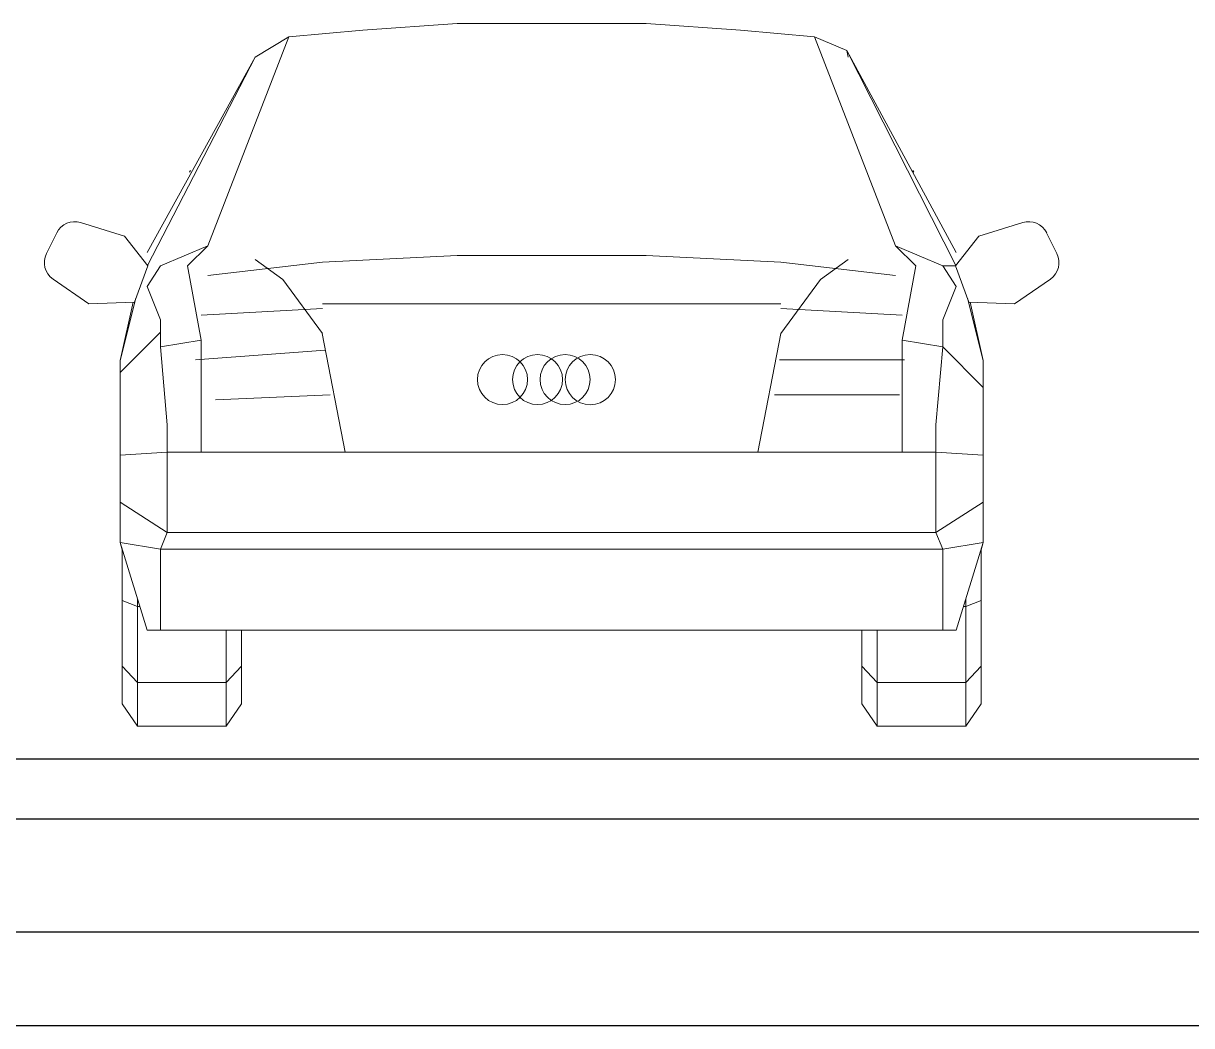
# Model space of a CAD drawing. Header units: millimetres. Extents: x 2 to 5882, y 1831 to 3462.
# Drawn here: x 660.62 to 676.16, y 2695.81 to 2709.15 of the extents above; entities that cross this region are included whole.
import ezdxf

# ---------------------------------------------------------------- set-up
doc = ezdxf.new("R2010")
doc.units = ezdxf.units.MM
doc.layers.add('车人', color=7, linetype='Continuous', lineweight=9)

# ---------------------------------------------------------------- blocks, each defined once
blk = doc.blocks.new('car')
at = {"layer": '车人', "color": 143}
for p, q in [((-0.314, 2.3381), (-0.6279, 2.3156)), ((-0.314, 2.3381), (0.314, 2.3381)), ((0.314, 2.3381), (0.6279, 2.3156)), ((-0.8741, 2.2935), (-1.1435, 1.5984)), ((-0.9865, 2.2258), (-0.8747, 2.2935)), ((-0.8747, 2.2935), (-0.6279, 2.3156)), ((0.8741, 2.2935), (0.6279, 2.3156)), ((0.9818, 2.2484), (0.8741, 2.2935)), ((0.8741, 2.2935), (1.1435, 1.5984)), ((-1.3451, 1.5758), (-0.9865, 2.2258)), ((-1.3445, 1.533), (-0.9865, 2.2258)), ((0.9865, 2.2258), (0.9818, 2.2484)), ((1.3445, 1.533), (0.9818, 2.2484)), ((1.3451, 1.5758), (0.9818, 2.2484)), ((-1.2014, 1.8483), (-1.2042, 1.8428)), ((1.2014, 1.8483), (1.2042, 1.8428)), ((-1.4206, 1.6299), (-1.5667, 1.6754)), ((1.4206, 1.6299), (1.5667, 1.6754)), ((-1.6462, 1.6413), (-1.6805, 1.5722)), ((1.6462, 1.6413), (1.6805, 1.5722)), ((-1.3427, 1.5312), (-1.4206, 1.6299)), ((-1.1435, 1.5984), (-1.3005, 1.5312)), ((-1.2107, 1.5312), (-1.1435, 1.5984)), ((1.2107, 1.5312), (1.1435, 1.5984)), ((1.1435, 1.5984), (1.3005, 1.5312)), ((1.3427, 1.5312), (1.4206, 1.6299)), ((-0.7623, 1.5436), (-0.314, 1.5662)), ((0.314, 1.5662), (-0.314, 1.5662)), ((0.7623, 1.5436), (0.314, 1.5662)), ((-1.3879, 1.4111), (-1.3427, 1.5312)), ((-1.3427, 1.5312), (-1.3873, 1.4111)), ((-1.3457, 1.4634), (-1.3005, 1.5312)), ((-1.1661, 1.2844), (-1.2107, 1.5312)), ((-1.1435, 1.499), (-0.7623, 1.5436)), ((-0.8943, 1.486), (-0.9865, 1.5532)), ((1.1435, 1.499), (0.7623, 1.5436)), ((0.8943, 1.486), (0.9865, 1.5532)), ((1.2107, 1.5312), (1.1661, 1.2844)), ((1.3451, 1.4634), (1.3005, 1.5312)), ((1.3427, 1.5312), (1.3005, 1.5312)), ((1.3427, 1.5312), (1.3873, 1.4111)), ((-1.6585, 1.4878), (-1.5395, 1.4057)), ((-0.7623, 1.3064), (-0.8943, 1.486)), ((0.7623, 1.3064), (0.8943, 1.486)), ((1.6585, 1.4878), (1.5395, 1.4057)), ((-1.3457, 1.4634), (-1.3005, 1.3516)), ((1.3005, 1.3516), (1.3451, 1.4634)), ((-1.3873, 1.4111), (-1.5395, 1.4057)), ((-1.3831, 1.4236), (-1.4355, 1.2172)), ((-1.3921, 1.4105), (-1.4355, 1.2172)), ((-0.7623, 1.4058), (0.7623, 1.4058)), ((1.4349, 1.2172), (1.3826, 1.4236)), ((1.3873, 1.4111), (1.5395, 1.4057)), ((1.3921, 1.4105), (1.4349, 1.2172)), ((-1.1661, 1.3673), (-0.7623, 1.3893)), ((1.1661, 1.3673), (0.7623, 1.3893)), ((-1.3005, 1.3516), (-1.3005, 1.2618)), ((1.3005, 1.2618), (1.3005, 1.3516)), ((-1.3005, 1.3115), (-1.4355, 1.1771)), ((-1.3005, 1.2618), (-1.1661, 1.2844)), ((-1.1661, 1.2865), (-1.1661, 0.9118)), ((-0.6867, 0.9118), (-0.7629, 1.3064)), ((0.6861, 0.9118), (0.7623, 1.3064)), ((1.1661, 1.2865), (1.1661, 0.9118)), ((1.3005, 1.2618), (1.1661, 1.2844)), ((-1.3005, 1.2618), (-1.2785, 1.0032)), ((1.3005, 1.2618), (1.2779, 1.0032)), ((1.3005, 1.2618), (1.4355, 1.1274)), ((-1.4355, 1.2172), (-1.4355, 0.6119)), ((1.4349, 1.2172), (1.4349, 0.6119)), ((-1.2785, 0.6446), (-1.2785, 1.0032)), ((1.2779, 0.6446), (1.2779, 1.0032)), ((-1.4355, 0.9017), (-1.2785, 0.9118)), ((1.2779, 0.9118), (-1.2785, 0.9118)), ((1.2779, 0.9118), (1.4349, 0.9017)), ((-1.2785, 0.6446), (-1.4355, 0.7454)), ((1.4349, 0.7454), (1.2779, 0.6446)), ((-1.2785, 0.6446), (-1.3005, 0.5893)), ((-1.2785, 0.6446), (1.2779, 0.6446)), ((1.2779, 0.6446), (1.3005, 0.5893)), ((-1.3005, 0.5893), (-1.4355, 0.6119)), ((-1.4355, 0.6119), (-1.4283, 0.5869)), ((-1.4289, 0.5869), (-1.4355, 0.6119)), ((-1.4355, 0.6119), (-1.3457, 0.3199)), ((-1.4289, 0.0743), (-1.4289, 0.5905)), ((-1.3005, 0.5893), (-1.3005, 0.3199)), ((-1.3005, 0.5893), (1.3005, 0.5893)), ((1.3005, 0.5893), (1.4349, 0.6119)), ((1.3005, 0.3199), (1.3005, 0.5893)), ((1.4349, 0.6119), (1.3451, 0.3199)), ((1.4349, 0.6119), (1.4283, 0.5869)), ((1.4283, 0.5905), (1.4283, 0.0743)), ((1.4289, 0.5869), (1.4349, 0.6119)), ((-1.4289, 0.4186), (-1.3778, 0.3984)), ((-1.3778, 0), (-1.3778, 0.424)), ((-1.3695, 0.3984), (-1.3778, 0.3984)), ((1.3772, 0.3984), (1.3695, 0.3984)), ((1.3772, 0), (1.3772, 0.424)), ((1.3772, 0.3984), (1.4283, 0.4186)), ((-1.3457, 0.3199), (1.3451, 0.3199)), ((-1.0828, 0.3199), (-1.0828, 0)), ((-1.0317, 0.0743), (-1.0317, 0.3199)), ((1.0311, 0.0743), (1.0311, 0.3199)), ((1.0828, 0), (1.0828, 0.3199)), ((-1.4289, 0.2004), (-1.3778, 0.1457)), ((-1.0317, 0.2004), (-1.0828, 0.1457)), ((1.0311, 0.2004), (1.0828, 0.1457)), ((1.4283, 0.2004), (1.3772, 0.1457)), ((-1.0828, 0.1457), (-1.3778, 0.1457)), ((1.0828, 0.1457), (1.3772, 0.1457)), ((-1.4289, 0.0743), (-1.3778, 0)), ((-1.0828, 0), (-1.0317, 0.0743)), ((1.0828, 0), (1.0311, 0.0743)), ((1.3772, 0), (1.4283, 0.0743)), ((-1.3778, 0), (-1.0828, 0)), ((1.0828, 0), (1.3772, 0))]:
    blk.add_line(p, q, dxfattribs=at)
at = {"layer": '车人', "color": 143, "linetype": 'Continuous'}
for p, q in [((-1.1849, 1.2185), (-0.7532, 1.2516)), ((0.7578, 1.2185), (1.1729, 1.2185)), ((-1.1184, 1.086), (-0.7366, 1.1025)), ((0.7412, 1.1025), (1.1563, 1.1025))]:
    blk.add_line(p, q, dxfattribs=at)
at = {"layer": '车人', "color": 143}
for centre in [(-0.1636, 1.1533), (-0.047, 1.1533), (0.0446, 1.1533), (0.1284, 1.1531)]:
    blk.add_circle(centre, 0.0833, dxfattribs=at)
for centre, start, end in [((-1.5865, 1.6118), 72.6944, 153.6733), ((1.5865, 1.6118), 26.3267, 107.3056), ((-1.6207, 1.5427), 153.6733, 235.4221), ((1.6207, 1.5427), 304.5779, 26.3267)]:
    blk.add_arc(centre, 0.0667, start, end, dxfattribs=at)

msp = doc.modelspace()

# ---------------------------------------------------------------- linework, layer by layer
for p, q in [((655.57536, 2699.36103), (715.34814, 2699.36103)), ((655.57536, 2698.56103), (714.32536, 2698.56103)), ((653.57422, 2697.06103), (716.36717, 2697.06103)), ((655.57536, 2697.06103), (695.55355, 2697.06103)), ((653.57422, 2695.81103), (692.99569, 2695.81103))]:
    msp.add_line(p, q)

# ---------------------------------------------------------------- block references
at = {"xscale": 3.999999999999773, "yscale": 3.999999999999773, "zscale": 4}
msp.add_blockref('car', (667.65112, 2699.79314), dxfattribs=at)

doc.saveas('drawing.dxf')
